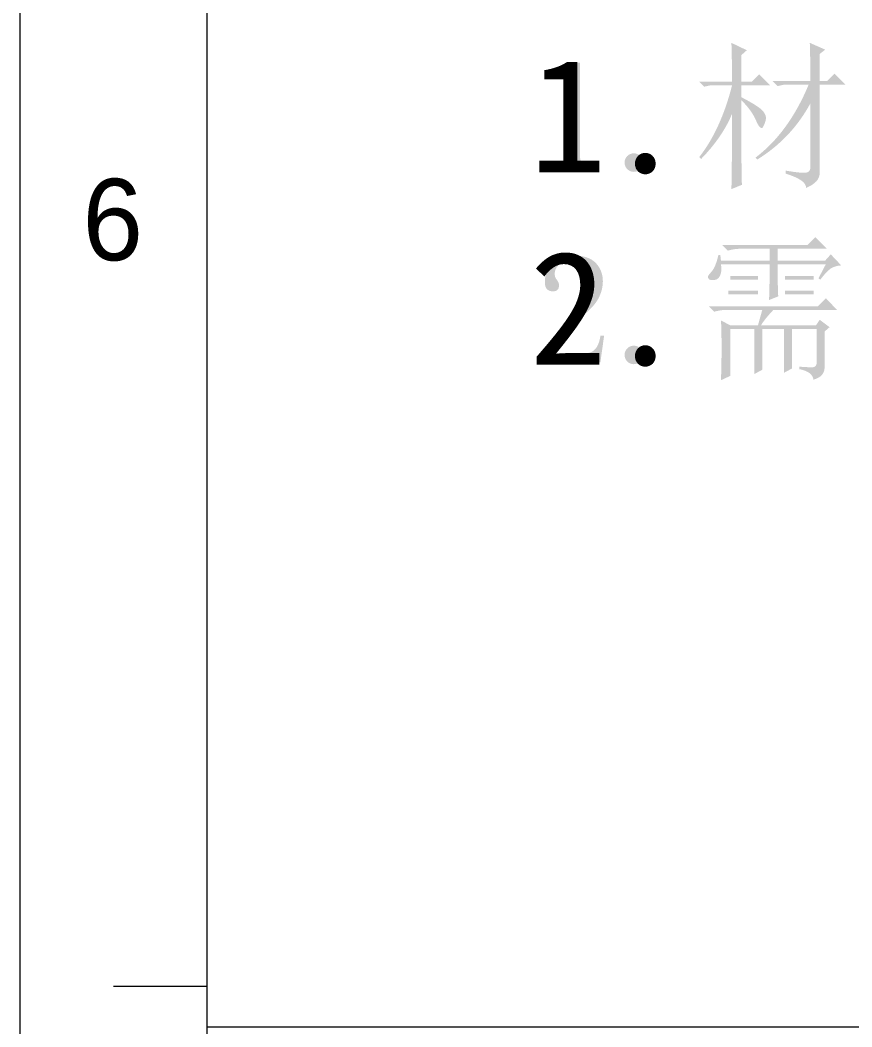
# Model space of a CAD drawing. Header units: millimetres. Extents: x 0 to 2822, y 422 to 2401.
# Drawn here: x 0 to 149.5, y 715.1 to 896.1 of the extents above; entities that cross this region are included whole.
import ezdxf

# ---------------------------------------------------------------- set-up
doc = ezdxf.new("R2010")
doc.units = ezdxf.units.MM

msp = doc.modelspace()

# ---------------------------------------------------------------- hatches: boundary and pattern name
at = {"true_color": 0x00ffff}
h = msp.add_hatch(color=4, dxfattribs=at)
h.paths.add_polyline_path([(137.611624, 869.011999), (138.224197, 868.908825), (138.78654, 868.821295), (139.298653, 868.749398), (139.760537, 868.693121), (140.172192, 868.652449), (140.533617, 868.627371), (140.844812, 868.617873), (141.105778, 868.623943), (141.326718, 868.652498), (141.518242, 868.710475), (141.680336, 868.797896), (141.812987, 868.914778), (141.916183, 869.061142), (141.98991, 869.237007), (142.034156, 869.442391), (142.048907, 869.677316), (142.048907, 881.103457), (141.608566, 880.322988), (141.147437, 879.562464), (140.665519, 878.821884), (140.162812, 878.101246), (139.639315, 877.400549), (139.095028, 876.719791), (138.529948, 876.05897), (137.944076, 875.418085), (137.337411, 874.797134), (136.709951, 874.196116), (136.061697, 873.615029), (135.392647, 873.053871), (134.7028, 872.512641), (133.992157, 871.991337), (133.260714, 871.489957), (132.508473, 871.0085), (132.175539, 871.341435), (132.914797, 871.925482), (133.634986, 872.540741), (134.336109, 873.187213), (135.018165, 873.864898), (135.681156, 874.573795), (136.325083, 875.313905), (136.949945, 876.085228), (137.555745, 876.887763), (138.142483, 877.72151), (138.710159, 878.58647), (139.258774, 879.482643), (139.78833, 880.410028), (140.298828, 881.368626), (140.790267, 882.358436), (141.262648, 883.379459), (141.715973, 884.431695), (137.167896, 884.431695), (136.169094, 884.209555), (135.281637, 885.097012), (142.048907, 885.097012), (142.041897, 886.857946), (142.020933, 888.591234), (141.986121, 890.296927), (141.937562, 891.975076), (144.711277, 890.754685), (143.712475, 889.978023), (143.712475, 885.097012), (145.04366, 885.097012), (146.374845, 886.428197), (148.371898, 884.431695), (143.712475, 884.431695), (143.712475, 868.56827), (143.674339, 868.162765), (143.559935, 867.778034), (143.369269, 867.414077), (143.102349, 867.070894), (142.75918, 866.748485), (142.339768, 866.44685), (141.844121, 866.165988), (141.272245, 865.905901), (141.257944, 866.08485), (141.21504, 866.261201), (141.143536, 866.434954), (141.04343, 866.606108), (140.914726, 866.774662), (140.757422, 866.940615), (140.57152, 867.103966), (140.357021, 867.264715), (140.113926, 867.422861), (139.842234, 867.578403), (139.541948, 867.73134), (139.213068, 867.881672), (138.855595, 868.029397), (138.46953, 868.174514), (138.054872, 868.317024), (137.611624, 868.456925)])
h.paths.add_polyline_path([(129.624515, 881.65798), (129.624623, 880.857274), (129.624948, 880.077591), (129.625489, 879.31893), (129.626246, 878.58129), (129.62722, 877.864671), (129.62841, 877.169072), (129.629817, 876.494494), (129.63144, 875.840936), (129.633279, 875.208397), (129.635335, 874.596877), (129.637607, 874.006376), (129.640095, 873.436892), (129.6428, 872.888427), (129.645722, 872.360979), (129.648859, 871.854548), (129.652214, 871.369133), (129.655784, 870.904735), (129.659571, 870.461352), (129.663574, 870.038985), (129.667794, 869.637632), (129.67223, 869.257295), (129.676883, 868.897971), (129.681752, 868.559661), (129.686837, 868.242364), (129.692138, 867.946081), (129.697657, 867.67081), (129.703391, 867.416551), (129.709342, 867.183303), (129.715509, 866.971067), (129.721893, 866.779842), (129.728493, 866.609628), (129.735309, 866.460423), (127.849602, 865.683761), (127.863018, 866.347635), (127.875569, 867.035772), (127.887255, 867.748173), (127.898074, 868.484839), (127.908029, 869.24577), (127.917117, 870.030966), (127.92534, 870.84043), (127.932698, 871.674162), (127.939189, 872.532162), (127.944816, 873.414431), (127.949576, 874.320971), (127.953471, 875.251782), (127.956501, 876.206864), (127.958665, 877.186219), (127.959963, 878.189847), (127.960396, 879.21775), (127.509647, 878.193394), (126.989594, 877.1725), (126.40023, 876.155068), (125.741548, 875.141099), (125.013542, 874.130592), (124.216206, 873.123548), (123.349533, 872.119966), (122.413517, 871.119846), (122.081134, 871.452229), (122.559012, 872.087533), (123.022163, 872.745356), (123.470588, 873.425701), (123.904287, 874.128568), (124.323262, 874.85396), (124.727513, 875.601879), (125.117041, 876.372324), (125.491847, 877.1653), (125.851932, 877.980806), (126.197296, 878.818844), (126.527941, 879.679417), (126.843867, 880.562525), (127.145074, 881.468171), (127.431564, 882.396356), (127.703338, 883.347082), (127.960396, 884.320349), (123.966841, 884.320349), (122.968591, 884.098761), (122.081134, 884.986217), (127.960396, 884.986217), (127.953471, 886.795625), (127.932698, 888.563536), (127.898074, 890.290002), (127.849602, 891.975076), (130.622766, 890.643891), (129.624515, 889.756435), (129.624515, 884.986217), (131.510223, 884.986217), (132.841407, 886.317402), (134.837909, 884.320349), (129.624515, 884.320349), (129.624515, 882.213053), (130.287472, 881.862765), (130.889761, 881.533302), (131.431381, 881.224664), (131.912334, 880.936852), (132.332618, 880.669866), (132.692235, 880.423705), (132.991183, 880.19837), (133.229463, 879.993861), (133.424436, 879.799764), (133.593455, 879.605667), (133.736506, 879.411571), (133.853576, 879.217474), (133.944654, 879.023377), (134.009725, 878.829281), (134.048778, 878.635184), (134.061798, 878.441087), (134.044435, 878.250289), (133.992345, 878.01107), (133.905528, 877.723379), (133.783986, 877.387164), (133.715435, 877.218182), (133.648679, 877.071731), (133.583707, 876.947811), (133.520505, 876.846421), (133.459059, 876.767563), (133.399358, 876.711236), (133.341388, 876.67744), (133.285136, 876.666174), (133.172405, 876.686974), (133.056218, 876.749373), (132.936581, 876.853372), (132.813502, 876.99897), (132.686986, 877.186168), (132.557041, 877.414966), (132.423671, 877.685363), (132.286885, 877.997359), (132.051034, 878.491359), (131.787484, 878.974965), (131.496235, 879.448172), (131.177288, 879.910972), (130.830643, 880.363359), (130.456299, 880.805327), (130.054256, 881.236869)])
h = msp.add_hatch(color=4, dxfattribs=at)
h.dxf.hatch_style = 2
h.paths.add_polyline_path([(100.636822, 888.42525), (100.636822, 871.563574), (100.645479, 871.348523), (100.671454, 871.147372), (100.714754, 870.960123), (100.775384, 870.786774), (100.853352, 870.627327), (100.948664, 870.48178), (101.061326, 870.350134), (101.191345, 870.232389), (101.496451, 870.038181), (101.857006, 869.899524), (102.273062, 869.816368), (102.74467, 869.788661), (103.854266, 869.788661), (103.854266, 869.122793), (95.755811, 869.122793), (95.755811, 869.788661), (96.754613, 869.788661), (97.022272, 869.795587), (97.270869, 869.816368), (97.500411, 869.851012), (97.710903, 869.899524), (97.902352, 869.961912), (98.074765, 870.038181), (98.228148, 870.128338), (98.362508, 870.232389), (98.479555, 870.350134), (98.580996, 870.48178), (98.666831, 870.627327), (98.737059, 870.786774), (98.791681, 870.960123), (98.830697, 871.147372), (98.854106, 871.348523), (98.861909, 871.563574), (98.861909, 884.986217), (98.844555, 885.197471), (98.792525, 885.388053), (98.705872, 885.557966), (98.584648, 885.707207), (98.428482, 885.828431), (98.237796, 885.915084), (98.01259, 885.967114), (97.752864, 885.984468), (95.755811, 885.984468), (95.755811, 886.650336), (96.754613, 886.650336), (97.079606, 886.657262), (97.388993, 886.678044), (97.682774, 886.712687), (97.960948, 886.7612), (98.223516, 886.823587), (98.470477, 886.899856), (98.701833, 886.990013), (98.917582, 887.094065), (99.309195, 887.343455), (99.652283, 887.648449), (99.946899, 888.009048), (100.193094, 888.42525)])
h = msp.add_hatch(color=4, dxfattribs=at)
edge = h.paths.add_edge_path()
edge.add_arc((110.305055, 870.453978), 1.664119, 0, 360)
h = msp.add_hatch(color=4, dxfattribs=at)
h.paths.add_polyline_path([(132.619268, 841.204653), (133.39593, 843.977817), (126.8508, 843.977817), (126.386117, 843.957043), (125.880041, 843.894721), (125.33252, 843.790852), (124.743504, 843.645434), (123.744702, 844.643685), (143.380092, 844.643685), (144.822071, 846.085664), (146.818573, 843.977817), (135.392983, 843.977817), (134.994223, 843.546164), (134.630144, 843.138798), (134.300753, 842.755721), (134.006056, 842.396932), (133.74606, 842.06243), (133.520772, 841.752216), (133.330196, 841.466291), (133.174341, 841.204653), (143.047158, 841.204653), (143.712475, 842.202904), (145.487388, 840.871719), (144.599932, 840.095608), (144.599932, 833.661272), (144.568721, 833.262693), (144.475099, 832.898743), (144.319077, 832.56943), (144.100668, 832.274759), (143.819887, 832.014737), (143.476744, 831.789371), (143.071255, 831.598666), (142.60343, 831.44263), (142.514908, 831.787543), (142.360551, 832.101281), (142.140357, 832.383833), (141.854328, 832.635185), (141.502464, 832.855324), (141.084763, 833.044238), (140.601227, 833.201914), (140.051854, 833.328338), (140.051854, 833.772066), (140.734707, 833.723594), (141.341285, 833.68897), (141.871588, 833.668196), (142.325617, 833.661272), (142.52059, 833.673415), (142.689609, 833.709839), (142.83266, 833.770538), (142.949731, 833.855506), (143.040809, 833.964736), (143.10588, 834.098222), (143.144932, 834.255957), (143.157953, 834.437934), (143.157953, 840.539336), (138.72067, 840.539336), (138.72067, 833.439132), (137.27869, 832.663021), (137.27869, 840.539336), (133.39593, 840.539336), (133.39593, 833.217544), (131.953951, 832.440881), (131.953951, 840.539336), (127.627462, 840.539336), (127.627462, 832.107947), (125.963343, 831.331836), (125.989334, 831.932499), (126.011902, 832.569504), (126.031033, 833.242863), (126.046714, 833.952589), (126.058934, 834.698696), (126.067678, 835.481195), (126.072934, 836.300101), (126.074689, 837.155425), (126.072934, 837.996922), (126.067678, 838.774328), (126.058934, 839.487628), (126.046714, 840.136811), (126.031033, 840.721864), (126.011902, 841.242773), (125.989334, 841.699526), (125.963343, 842.09211), (127.627462, 841.204653)])
h.paths.add_polyline_path([(137.500279, 847.416849), (142.60343, 847.416849), (142.60343, 846.751532), (137.500279, 846.751532)])
h.paths.add_polyline_path([(136.28044, 846.418598), (134.616321, 845.75273), (134.664793, 847.319456), (134.699416, 848.914088), (134.72019, 850.536624), (134.727115, 852.187066), (125.963343, 852.187066), (126.039514, 851.649631), (126.046439, 851.146923), (125.984117, 850.678941), (125.852549, 850.245686), (125.762322, 850.049859), (125.658246, 849.878275), (125.54032, 849.73094), (125.408545, 849.607861), (125.262921, 849.509044), (125.103447, 849.434495), (124.930125, 849.384221), (124.742953, 849.358229), (124.55839, 849.348538), (124.392896, 849.347567), (124.246471, 849.355303), (124.119115, 849.371734), (124.010827, 849.396847), (123.921607, 849.430628), (123.851457, 849.473065), (123.800374, 849.524145), (123.72739, 849.628109), (123.675386, 849.71838), (123.64426, 849.794904), (123.633907, 849.85763), (123.668539, 850.037688), (123.772469, 850.245548), (123.945749, 850.481313), (124.18843, 850.745087), (124.379064, 850.963289), (124.562774, 851.230105), (124.739559, 851.545523), (124.90942, 851.909529), (125.072355, 852.322112), (125.228366, 852.783257), (125.377453, 853.292953), (125.519615, 853.851185), (125.852549, 853.851185), (125.963343, 852.852383), (134.727115, 852.852383), (134.727115, 854.96023), (129.291581, 854.96023), (128.826889, 854.93937), (128.320753, 854.876859), (127.773069, 854.7728), (127.183734, 854.627296), (126.185483, 855.626098), (141.493834, 855.626098), (142.936364, 857.068077), (145.04366, 854.96023), (136.169094, 854.96023), (136.169094, 852.852383), (144.711277, 852.852383), (145.709528, 853.961979), (147.595236, 851.964926), (147.252009, 851.944066), (146.887957, 851.881555), (146.503132, 851.777496), (146.097584, 851.631992), (145.880103, 851.524611), (145.643554, 851.368666), (145.387937, 851.164172), (145.113251, 850.911141), (144.819496, 850.609585), (144.506673, 850.259518), (144.174781, 849.860953), (143.823821, 849.413902), (143.490887, 849.635491), (144.822071, 852.187066), (136.169094, 852.187066), (136.169527, 851.540536), (136.170826, 850.932132), (136.172993, 850.361855), (136.176027, 849.829708), (136.179931, 849.335691), (136.184704, 848.879807), (136.190347, 848.462056), (136.196862, 848.082442), (136.204248, 847.740964), (136.212508, 847.437625), (136.221641, 847.172427), (136.231648, 846.945371), (136.242531, 846.756458), (136.25429, 846.605691), (136.266926, 846.49307)])
h.paths.add_polyline_path([(127.627462, 850.079219), (132.619268, 850.079219), (132.619268, 849.413902), (127.627462, 849.413902)])
h.paths.add_polyline_path([(137.500279, 850.079219), (142.60343, 850.079219), (142.60343, 849.413902), (137.500279, 849.413902)])
h.paths.add_polyline_path([(127.294528, 847.416849), (132.619268, 847.416849), (132.619268, 846.751532), (127.294528, 846.751532)])
h = msp.add_hatch(color=4, dxfattribs=at)
h.dxf.hatch_style = 2
h.paths.add_polyline_path([(102.855464, 848.858828), (102.84159, 849.343295), (102.799972, 849.798306), (102.730617, 850.223861), (102.633531, 850.619961), (102.50872, 850.986605), (102.356192, 851.323794), (102.175952, 851.631527), (101.968007, 851.909805), (101.732156, 852.156713), (101.468606, 852.370741), (101.177358, 852.551878), (100.858411, 852.70011), (100.511765, 852.815424), (100.137421, 852.897807), (99.735379, 852.947246), (99.305637, 852.963728), (98.97889, 852.952439), (98.664247, 852.91858), (98.361722, 852.862165), (98.071329, 852.783205), (97.793079, 852.681715), (97.526986, 852.557707), (97.273063, 852.411193), (97.031323, 852.242188), (96.810406, 852.055869), (96.618945, 851.857414), (96.45694, 851.646827), (96.32439, 851.424115), (96.221295, 851.189286), (96.147656, 850.942345), (96.103473, 850.683298), (96.088745, 850.412153), (96.116452, 850.092896), (96.199608, 849.801544), (96.338265, 849.538098), (96.532473, 849.302557), (96.677977, 849.080563), (96.782036, 848.858622), (96.844547, 848.636783), (96.865407, 848.4151), (96.848053, 848.155064), (96.796023, 847.929755), (96.70937, 847.739172), (96.588146, 847.583316), (96.431971, 847.461859), (96.241225, 847.375232), (96.015856, 847.323332), (95.755811, 847.306055), (95.44037, 847.330257), (95.159603, 847.402931), (94.913459, 847.524181), (94.701887, 847.69411), (94.531958, 847.91954), (94.410708, 848.207292), (94.338034, 848.557469), (94.313832, 848.970174), (94.339826, 849.535127), (94.417814, 850.065413), (94.5478, 850.561036), (94.729793, 851.022004), (94.963798, 851.448322), (95.249821, 851.839999), (95.58787, 852.197039), (95.977951, 852.519449), (96.39733, 852.805478), (96.823679, 853.05337), (97.256991, 853.263124), (97.69726, 853.434742), (98.14448, 853.568222), (98.598644, 853.663565), (99.059745, 853.720771), (99.527777, 853.73984), (100.171692, 853.71904), (100.772258, 853.656641), (101.329479, 853.552642), (101.843364, 853.407043), (102.313917, 853.219845), (102.741147, 852.991048), (103.125059, 852.720651), (103.465659, 852.408655), (103.764684, 852.065448), (104.023859, 851.701428), (104.24318, 851.316609), (104.422638, 850.911003), (104.562228, 850.484623), (104.661943, 850.037482), (104.721777, 849.569592), (104.741723, 849.080968), (104.703585, 848.415376), (104.589174, 847.749783), (104.398488, 847.084191), (104.131527, 846.418598), (103.967713, 846.087533), (103.781368, 845.75993), (103.572492, 845.43579), (103.341085, 845.115112), (103.087147, 844.797896), (102.810678, 844.484143), (102.511678, 844.173852), (102.190147, 843.867023), (101.409263, 843.108644), (100.675192, 842.386691), (99.987927, 841.701157), (99.347461, 841.052035), (98.753788, 840.43932), (98.206902, 839.863004), (97.706796, 839.323081), (97.253463, 838.819544), (96.845193, 838.354123), (96.48028, 837.928557), (96.158724, 837.542859), (95.880524, 837.197042), (95.64568, 836.89112), (95.454193, 836.625105), (95.306062, 836.39901), (95.201289, 836.212847), (101.746419, 836.212847), (101.990719, 836.224967), (102.224632, 836.261328), (102.448159, 836.32194), (102.661298, 836.406806), (102.864051, 836.515935), (103.056416, 836.649332), (103.238395, 836.807005), (103.409986, 836.988958), (103.56946, 837.195199), (103.715084, 837.425728), (103.846859, 837.680544), (103.964785, 837.959649), (104.068861, 838.263041), (104.159088, 838.590721), (104.235466, 838.942689), (104.297994, 839.318945), (104.963311, 839.318945), (104.297994, 834.548728), (93.980898, 834.548728), (93.980898, 835.990708), (94.130863, 836.249064), (94.303359, 836.524732), (94.498386, 836.817711), (94.715943, 837.128003), (94.956032, 837.455605), (95.218652, 837.80052), (95.503802, 838.162746), (95.811484, 838.542283), (96.143247, 838.939157), (96.501054, 839.353388), (96.884907, 839.784969), (97.294804, 840.233894), (97.730747, 840.700156), (98.192734, 841.18375), (98.680766, 841.684668), (99.194843, 842.202904), (99.650552, 842.670936), (100.0751, 843.132037), (100.468486, 843.586201), (100.830712, 844.033421), (101.161777, 844.47369), (101.461682, 844.907002), (101.730425, 845.333351), (101.968007, 845.75273), (102.175952, 846.165183), (102.356192, 846.570751), (102.50872, 846.969419), (102.633531, 847.361176), (102.730617, 847.746009), (102.799972, 848.123903), (102.84159, 848.494847)])
h = msp.add_hatch(color=4, dxfattribs=at)
edge = h.paths.add_edge_path()
edge.add_arc((110.305055, 835.879913), 1.664119, 0, 360)

# ---------------------------------------------------------------- linework, layer by layer
at = {"color": 5, "lineweight": 0, "true_color": 0x0000ff}
for points in [[(0, 421.664201), (0, 2400.558092)], [(33.597956, 455.261804), (33.597956, 2366.960348)], [(33.597956, 722.354516), (16.799031, 722.354516)], [(33.597956, 715.10846), (2788.624125, 715.10846)]]:
    msp.add_lwpolyline(points, dxfattribs=at)

# ---------------------------------------------------------------- texts
at = {"color": 4, "true_color": 0x00ffff, "attachment_point": 1}
for s, insert, char_height in [('{\\fSimSun|b0|i0|c0;   1.}', (49.889991, 889.089156), 20.410121), ('{\\fSimSun|b0|i0|c0;   2.}', (49.889991, 854.515108), 20.410121), ('{\\fSimSun|b0|i0|c0;    }', (49.895408, 803.408223), 12.245834)]:
    msp.add_mtext(s, dxfattribs=dict(at, insert=insert, char_height=char_height))
at = {"color": 5, "true_color": 0x0000ff, "insert": (11.202599, 867.532742), "char_height": 14.636585, "attachment_point": 1}
msp.add_mtext('{\\fMicrosoftYaHei|b0|i0|c0;6}', dxfattribs=at)

doc.saveas('drawing.dxf')
